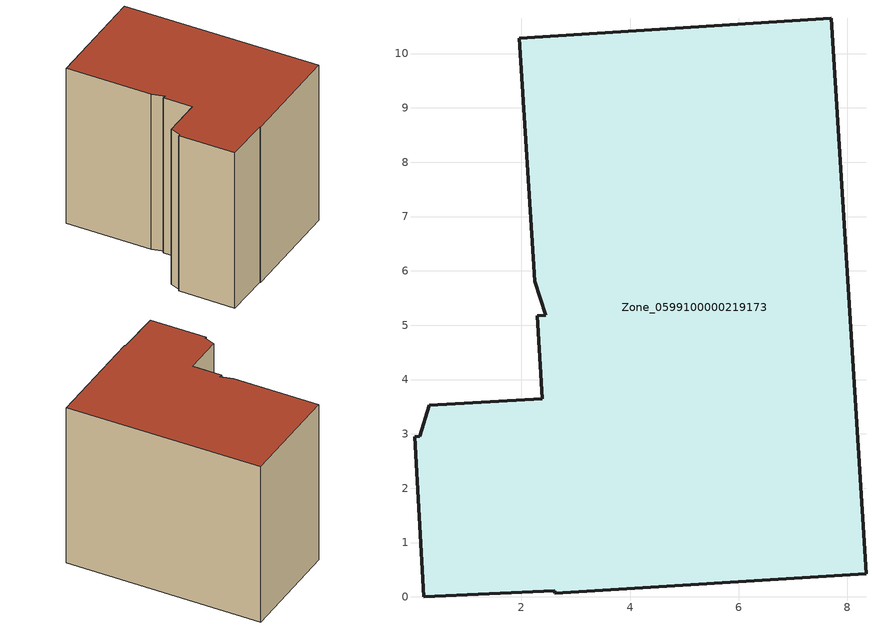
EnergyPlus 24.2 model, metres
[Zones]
Zone_0599100000219173
 floor ground (C_G): 0.13,2.95 0.3,3.53 2.39,3.65 2.29,5.17 2.45,5.18 2.25,5.81 1.96,10.28 7.71,10.65 8.34,0.42 2.61,0.06 2.61,0.12 0.2,0 0.03,2.95 z0
 wall outside (C_F): 2.61,0.06 8.34,0.42 7.71,10.65 1.96,10.28 2.25,5.81 2.45,5.18 2.29,5.17 2.39,3.65 0.3,3.53 0.13,2.95 0.03,2.95 0.2,0 2.61,0.12 2.61,0.06 z0:8.77
 roof outside (C_R): 0.03,2.95 0.2,0 2.61,0.12 2.61,0.06 8.34,0.42 7.71,10.65 1.96,10.28 2.25,5.81 2.45,5.18 2.29,5.17 2.39,3.65 0.3,3.53 0.13,2.95 z8.77
[BUILDING]
Pand.0599100000219173: North Axis=0; Terrain=City; Loads Convergence Tolerance Value=0.04; Temperature Convergence Tolerance Value=0.4; Solar Distribution=FullExterior; Maximum Number of Warmup Days=25; Minimum Number of Warmup Days=1
[Site:Location]
Rotterdam.The.Hague.AP_ZH_NLD Design_Conditions: Latitude=51.96; Longitude=4.45; Time Zone=1; Elevation=-4.5
[SITE:GROUNDTEMPERATURE:BUILDINGSURFACE]
18, 18, 18, 18, 18, 18, 18, 18, 18, 18, 18, 18
[MATERIAL] Thermal Absorptance=0.9; Solar Absorptance=0.7; Visible Absorptance=0.7
Name | Roughness | Thickness | Conductivity | Density | Specific Heat
G.TC.1946-1964 | MediumSmooth | 0.15 | 1 | 540 | 1210
F.TC.1946-1964 | Rough | 0.3 | 0.857143 | 1920 | 840
R.TC.1946-1964 | MediumRough | 0.2 | 0.235294 | 1500 | 1000
[CONSTRUCTION]
C_G: G.TC.1946-1964
C_F: F.TC.1946-1964
C_R: R.TC.1946-1964
[ZONE]
Zone_0599100000219173: Type=1; Multiplier=1; Ceiling Height=Autocalculate; Volume=Autocalculate; Floor Area=autocalculate; Part of Total Floor Area=Yes
[ZONEINFILTRATION:DESIGNFLOWRATE]
Infil_Zone_0599100000219173: Zone or ZoneList or Space or SpaceList=Zone_0599100000219173; Schedule=AlwaysOn; Design Flow Rate Calculation Method=Flow/Area; Flow Rate per Floor Area=0.003; Constant Term Coefficient=1; Temperature Term Coefficient=0; Velocity Term Coefficient=0; Velocity Squared Term Coefficient=0
[HVACTEMPLATE:ZONE:IDEALLOADSAIRSYSTEM]
Zone_0599100000219173: Maximum Heating Supply Air Temperature=50; Minimum Cooling Supply Air Temperature=13; Maximum Heating Supply Air Humidity Ratio=0.0156; Minimum Cooling Supply Air Humidity Ratio=0.0077; Heating Limit=NoLimit; Cooling Limit=NoLimit; Dehumidification Control Type=ConstantSensibleHeatRatio; Cooling Sensible Heat Ratio=0.7; Dehumidification Setpoint=60; Humidification Control Type=None; Humidification Setpoint=30; Outdoor Air Method=None; Outdoor Air Flow Rate per Person=0.00944; Outdoor Air Flow Rate per Zone Floor Area=0; Outdoor Air Flow Rate per Zone=0; Demand Controlled Ventilation Type=None; Outdoor Air Economizer Type=NoEconomizer; Heat Recovery Type=None; Sensible Heat Recovery Effectiveness=0.7; Latent Heat Recovery Effectiveness=0.65
[ZONECONTROL:THERMOSTAT]
ThermostatControl_Zone_0599100000219173: Zone or ZoneList=Zone_0599100000219173; Control Type Schedule=DualSetpointControlType; Control 1=Thermostat_Zone_0599100000219173; Temperature Difference Between Cutout And Setpoint=0
[THERMOSTATSETPOINT:DUALSETPOINT]
Thermostat_Zone_0599100000219173: Heating Setpoint Temperature Schedule=HeatingSetpoint_Zone_0599100000219173; Cooling Setpoint Temperature Schedule=CoolingSetpoint_Zone_0599100000219173
[SCHEDULE:COMPACT]
HeatingSetpoint_Zone_0599100000219173: Through: 12/31, For: AllDays, Until: 24:00, 21
CoolingSetpoint_Zone_0599100000219173: Through: 12/31, For: AllDays, Until: 24:00, 24
DualSetpointControlType: Through: 12/31, For: AllDays, Until: 24:00, 4
AlwaysOn: Through: 12/31, For: AllDays, Until: 24:00, 1
